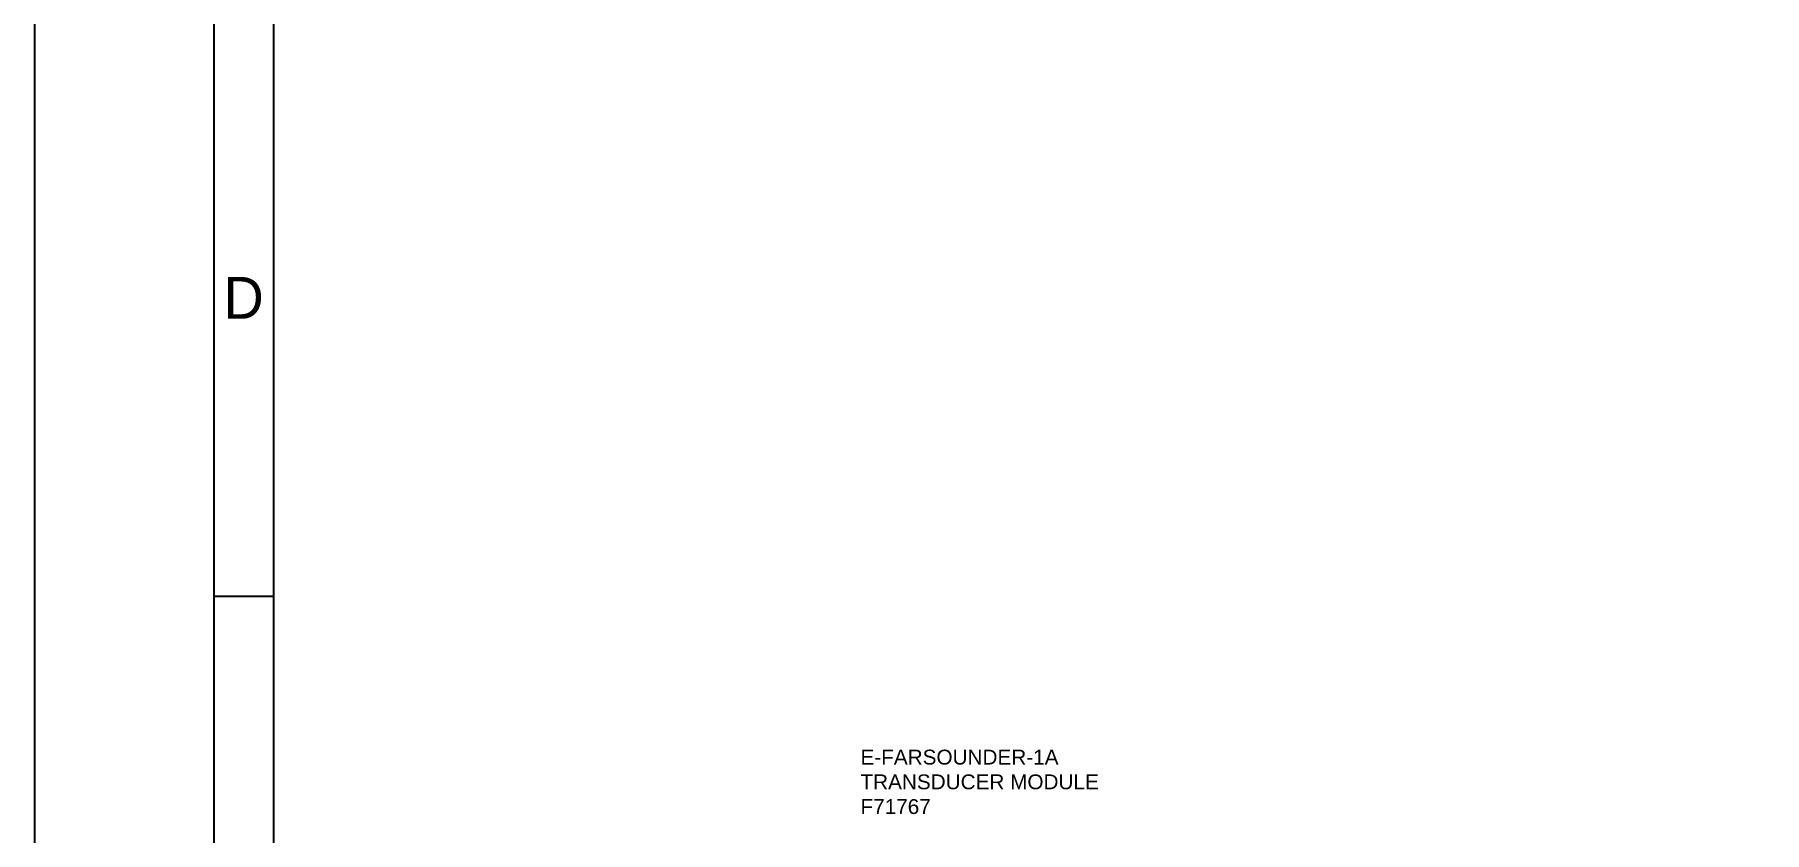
# Model space of a CAD drawing. Header units: millimetres. Extents: x 132530 to 133404, y 33424 to 34046.
# Drawn here: x 132983.9 to 133128.7, y 33502.9 to 33569.7 of the extents above; entities that cross this region are included whole.
import ezdxf

# ---------------------------------------------------------------- set-up
doc = ezdxf.new("R2010")
doc.units = ezdxf.units.MM
doc.layers.add('MAINS-Cajetin', color=73, linetype='Continuous')

# ---------------------------------------------------------------- blocks, each defined once
blk = doc.blocks.new('Formato A3')
at = {"layer": 'MAINS-Cajetin'}
for points in [[(0, 0), (420, 0), (420, 297), (0, 297)], [(15, 5), (415, 5), (415, 292), (15, 292)], [(20, 10), (410, 10), (410, 287), (20, 287)]]:
    blk.add_lwpolyline(points, close=True, dxfattribs=at)
blk.add_lwpolyline([(20, 98.5), (15, 98.5)], dxfattribs=at)
at = {"layer": 'MAINS-Cajetin', "insert": (17.5, 123.5), "char_height": 3.5, "width": 4.44, "attachment_point": 5}
blk.add_mtext('D', dxfattribs=at)

msp = doc.modelspace()

# ---------------------------------------------------------------- block references
at = {"layer": 'MAINS-Cajetin'}
msp.add_blockref('Formato A3', (132983.88, 33424.17), dxfattribs=at)

# ---------------------------------------------------------------- texts
at = {"color": 7, "insert": (133053.03, 33509.85), "char_height": 1.2422, "width": 23.4003, "attachment_point": 1}
msp.add_mtext('{\\fSwis721 Lt BT|b0|i0|c0|p34;E-FARSOUNDER-1A\\PTRANSDUCER MODULE\\PF71767}', dxfattribs=at)

doc.saveas('drawing.dxf')
